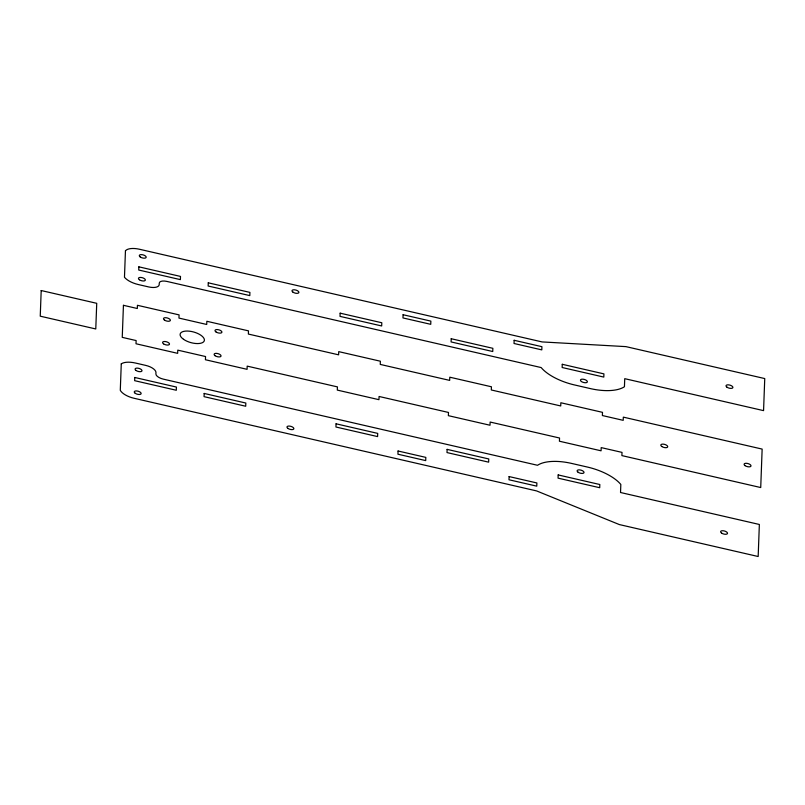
<?xml version="1.0" encoding="UTF-8"?>
<svg xmlns="http://www.w3.org/2000/svg" width="805" height="805" viewBox="0 0 805 805"><rect width="100%" height="100%" fill="white"/><g stroke="black" fill="none" stroke-linecap="round" stroke-linejoin="round"><path stroke-width="1.21" d="M41.196 290.535L40.25 316.184L95.775 328.963L96.731 303.314L41.196 290.535M121.273 363.86L120.287 390.314A14.963 6.561 15.6 0 0 133.992 398.254L536.583 490.919L619.347 524.568L758.169 556.517L759.357 524.468L620.534 492.509L620.826 484.449A38.992 17.096 15.6 0 0 586.483 466.84L572.596 463.65A38.992 17.096 15.6 0 0 537.539 465.28L163.264 379.125A7.728 3.381 15.6 0 1 155.898 373.892L155.959 372.343A10.686 4.679 15.6 0 0 145.775 365.41L135.421 363.025A16.02 7.024 15.6 0 0 121.273 363.86M123.437 305.306L122.249 337.365L136.126 340.555L136.015 343.765L177.664 353.345L177.774 350.145L205.547 356.535L205.426 359.744L247.075 369.324L247.185 366.124L337.426 386.893L337.305 390.093L378.954 399.683L379.075 396.473L448.486 412.452L448.365 415.662L490.014 425.241L490.134 422.041L559.545 438.011L559.425 441.221L601.073 450.81L601.194 447.6L622.013 452.39L621.893 455.6L760.725 487.548L762.144 449.089L623.322 417.131L623.201 420.341L602.382 415.541L602.492 412.341L560.844 402.752L560.733 405.962L491.322 389.982L491.432 386.782L449.784 377.193L449.673 380.393L380.262 364.424L380.373 361.214L338.734 351.634L338.613 354.834L248.373 334.065L248.493 330.865L206.845 321.276L206.724 324.475L178.962 318.086L179.082 314.886L137.434 305.296L137.313 308.506L123.437 305.306M125.449 250.808L124.473 277.262A16.02 7.024 15.6 0 0 138.319 284.547L148.673 286.932A10.686 4.679 15.6 0 0 159.199 284.749L159.249 283.209A7.728 3.381 15.6 0 1 166.877 281.418L541.151 367.563A38.992 17.096 15.6 0 0 575.495 385.172L589.381 388.362A38.992 17.096 15.6 0 0 624.438 386.742L624.74 378.672L763.563 410.631L764.75 378.571L625.928 346.623L542.097 341.924L139.506 249.258A14.963 6.561 15.6 0 0 125.449 250.808M134.767 377.475L134.646 380.674L176.295 390.264L176.416 387.054L134.767 377.475M138.852 266.837L138.742 270.037L180.38 279.627L180.501 276.427L138.852 266.837M204.178 393.454L204.057 396.654L245.706 406.243L245.827 403.033L204.178 393.454M208.264 282.817L208.153 286.017L249.802 295.606L249.912 292.396L208.264 282.817M336.057 423.802L335.947 427.012L377.585 436.592L377.706 433.392L336.057 423.802M340.153 313.165L340.032 316.375L381.681 325.965L381.801 322.755L340.153 313.165M398.062 451.001L397.942 454.211L425.704 460.601L425.825 457.391L398.062 451.001M403.094 314.725L402.973 317.935L430.745 324.324L430.856 321.115L403.094 314.725M447.117 449.371L447.006 452.571L488.645 462.161L488.766 458.951L447.117 449.371M451.213 338.734L451.092 341.934L492.741 351.523L492.861 348.313L451.213 338.734M509.112 476.57L509.002 479.77L536.764 486.16L536.885 482.96L509.112 476.57M514.154 340.294L514.033 343.494L541.805 349.883L541.916 346.683L514.154 340.294M558.177 474.93L558.056 478.14L599.705 487.719L599.826 484.519L558.177 474.93M562.272 364.293L562.152 367.503L603.8 377.082L603.921 373.882L562.272 364.293M215.961 331.912A3.572 1.57 15.6 0 0 221.798 332.525A3.572 1.57 15.6 0 0 217.622 329.587A3.572 1.57 15.6 0 0 215.961 331.912M163.546 343.846A3.572 1.57 15.6 0 0 169.382 344.47A3.572 1.57 15.6 0 0 165.206 341.521A3.572 1.57 15.6 0 0 163.546 343.846M183.52 339.297A12.518 5.484 15.6 0 0 203.937 341.461A12.518 5.484 15.6 0 0 189.306 331.167A12.518 5.484 15.6 0 0 183.52 339.297M164.431 320.048A3.572 1.57 15.6 0 0 170.257 320.672A3.572 1.57 15.6 0 0 166.082 317.723A3.572 1.57 15.6 0 0 164.431 320.048M215.086 355.709A3.572 1.57 15.6 0 0 220.922 356.333A3.572 1.57 15.6 0 0 216.736 353.385A3.572 1.57 15.6 0 0 215.086 355.709M661.76 446.473A3.572 1.57 15.6 0 0 667.597 447.087A3.572 1.57 15.6 0 0 663.421 444.149A3.572 1.57 15.6 0 0 661.76 446.473M745.058 465.642A3.572 1.57 15.6 0 0 750.884 466.266A3.572 1.57 15.6 0 0 746.708 463.318A3.572 1.57 15.6 0 0 745.058 465.642M726.955 387.175A3.572 1.57 15.6 0 0 732.792 387.799A3.572 1.57 15.6 0 0 728.606 384.86A3.572 1.57 15.6 0 0 726.955 387.175M140.241 256.966A3.572 1.57 15.6 0 0 146.077 257.59A3.572 1.57 15.6 0 0 141.901 254.652A3.572 1.57 15.6 0 0 140.241 256.966M581.421 381.52A3.572 1.57 15.6 0 0 587.258 382.134A3.572 1.57 15.6 0 0 583.082 379.195A3.572 1.57 15.6 0 0 581.421 381.52M292.95 292.135A3.572 1.57 15.6 0 0 298.786 292.748A3.572 1.57 15.6 0 0 294.61 289.81A3.572 1.57 15.6 0 0 292.95 292.135M139.406 279.778A3.572 1.57 15.6 0 0 145.232 280.402A3.572 1.57 15.6 0 0 141.056 277.453A3.572 1.57 15.6 0 0 139.406 279.778M287.918 428.411A3.572 1.57 15.6 0 0 293.745 429.035A3.572 1.57 15.6 0 0 289.569 426.087A3.572 1.57 15.6 0 0 287.918 428.411M136.045 370.471A3.572 1.57 15.6 0 0 141.881 371.085A3.572 1.57 15.6 0 0 137.705 368.147A3.572 1.57 15.6 0 0 136.045 370.471M135.21 393.283A3.572 1.57 15.6 0 0 141.036 393.897A3.572 1.57 15.6 0 0 136.86 390.958A3.572 1.57 15.6 0 0 135.21 393.283M578.071 472.213A3.572 1.57 15.6 0 0 583.907 472.827A3.572 1.57 15.6 0 0 579.731 469.889A3.572 1.57 15.6 0 0 578.071 472.213M721.562 533.071A3.572 1.57 15.6 0 0 727.398 533.695A3.572 1.57 15.6 0 0 723.212 530.747A3.572 1.57 15.6 0 0 721.562 533.071"/></g></svg>
